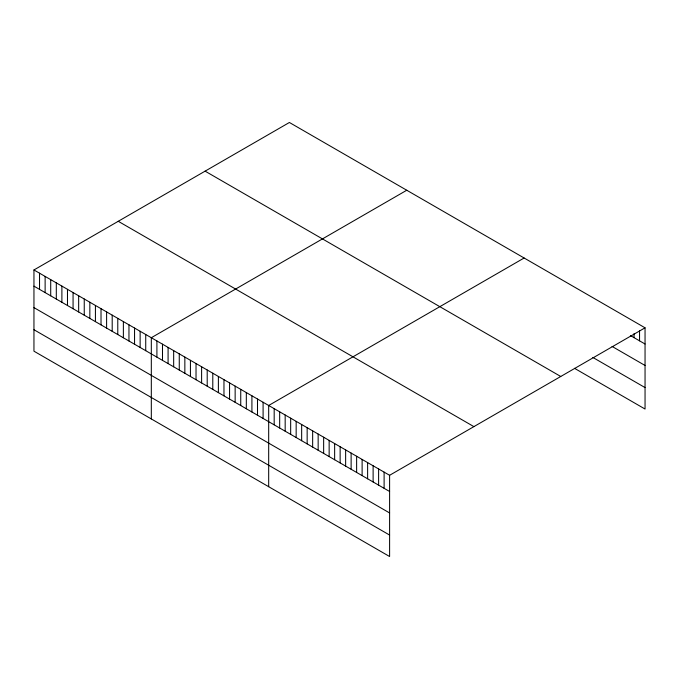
<?xml version="1.0" encoding="UTF-8"?>
<svg xmlns="http://www.w3.org/2000/svg" width="679" height="679" viewBox="0 0 679 679"><rect width="100%" height="100%" fill="white"/><g stroke="black" fill="none" stroke-linecap="round" stroke-linejoin="round"><path stroke-width="1.02" d="M33.95 269.962L389.602 475.292L389.602 556.517L33.95 351.187L33.95 269.962L289.398 122.483L645.05 327.813L645.05 409.038L574.51 368.315M406.763 190.239L151.315 337.718L151.315 418.943M524.129 258.003L268.68 405.482L268.68 486.707M389.602 475.292L645.05 327.813M630.392 335.545L645.05 344.007M612.068 346.426L645.05 365.472M592.835 357.434L645.05 387.582M205.1 171.15L560.752 376.48M118.248 221.295L473.9 426.624M33.95 286.148L389.602 491.486M33.95 307.612L389.602 512.951M33.95 329.722L389.602 535.06M639.55 330.715L639.55 340.833M634.059 333.61L634.059 337.658M384.11 472.117L384.11 488.311M378.61 468.951L378.61 485.137M373.119 465.777L373.119 481.963M367.619 462.603L367.619 478.797M362.119 459.428L362.119 475.623M356.628 456.254L356.628 472.448M351.128 453.08L351.128 469.274M345.636 449.905L345.636 466.1M340.137 446.731L340.137 462.925M334.637 443.565L334.637 459.751M329.145 440.391L329.145 456.577M323.645 437.217L323.645 453.402M318.154 434.042L318.154 450.236M312.654 430.868L312.654 447.062M307.154 427.694L307.154 443.888M301.663 424.519L301.663 440.713M296.163 421.345L296.163 437.539M290.671 418.171L290.671 434.365M285.172 415.005L285.172 431.19M279.672 411.83L279.672 428.016M274.18 408.656L274.18 424.842M263.096 402.257L263.096 418.442M257.502 399.031L257.502 415.217M251.917 395.798L251.917 411.992M246.324 392.572L246.324 408.766M240.739 389.347L240.739 405.541M235.146 386.122L235.146 402.316M229.561 382.897L229.561 399.082M223.968 379.671L223.968 395.857M218.383 376.438L218.383 392.632M212.79 373.212L212.79 389.406M207.205 369.987L207.205 386.181M201.612 366.762L201.612 382.956M196.027 363.537L196.027 379.722M190.434 360.303L190.434 376.497M184.849 357.078L184.849 373.272M179.264 353.852L179.264 370.047M173.671 350.627L173.671 366.821M168.086 347.402L168.086 363.596M162.493 344.177L162.493 360.362M156.908 340.943L156.908 357.137M145.73 334.492L145.73 350.687M140.137 331.267L140.137 347.461M134.552 328.042L134.552 344.236M128.959 324.817L128.959 341.002M123.374 321.583L123.374 337.777M117.781 318.358L117.781 334.552M112.196 315.132L112.196 331.327M106.603 311.907L106.603 328.101M101.018 308.682L101.018 324.868M95.425 305.457L95.425 321.642M89.84 302.223L89.84 318.417M84.247 298.998L84.247 315.192M78.662 295.772L78.662 311.967M73.069 292.547L73.069 308.741M67.484 289.322L67.484 305.508M61.891 286.097L61.891 302.282M56.306 282.863L56.306 299.057M50.713 279.638L50.713 295.832M45.128 276.412L45.128 292.607M39.535 273.187L39.535 289.381"/></g></svg>
